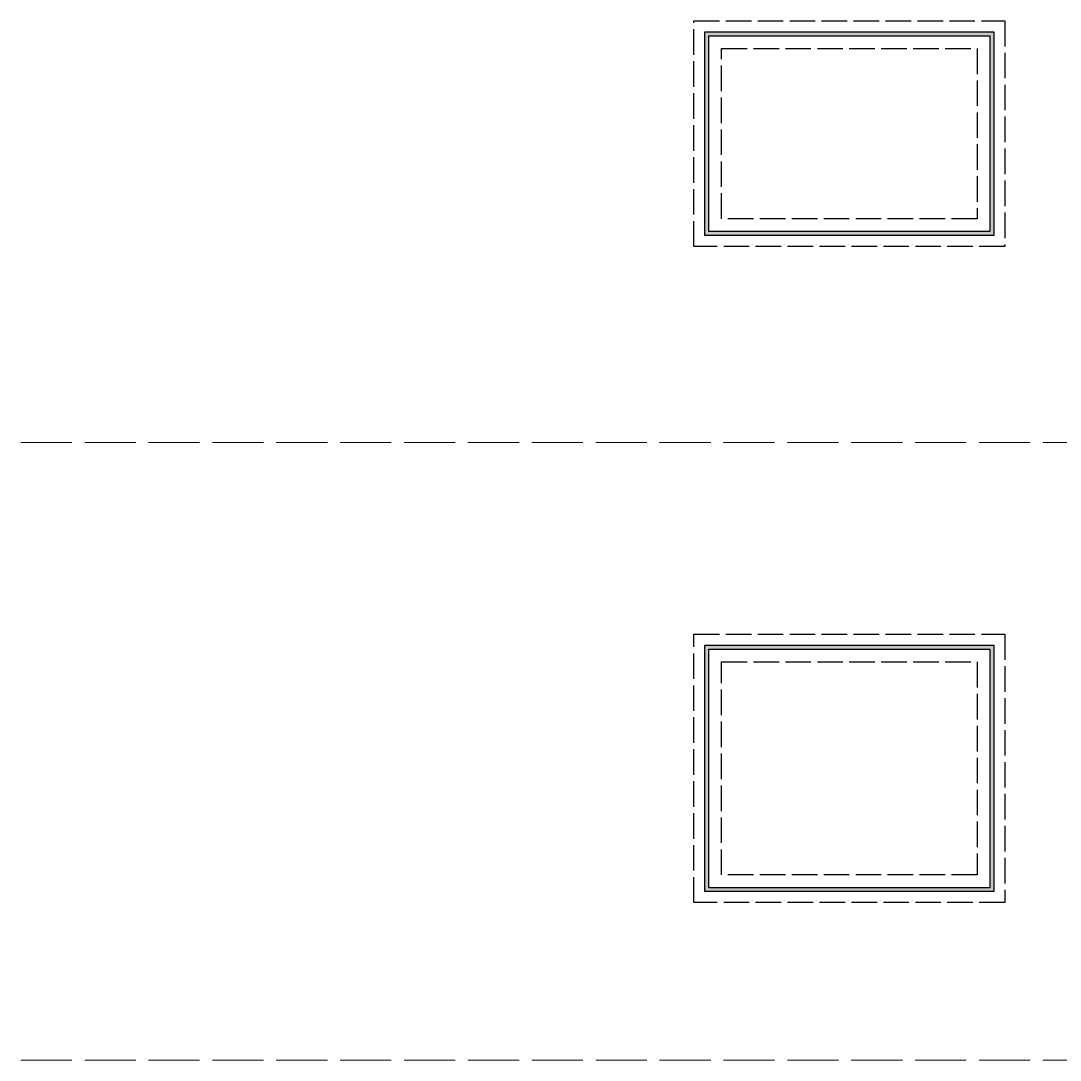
# Model space of a CAD drawing. Extents: x -8520 to 1950, y -2159 to 466.
# Drawn here: x 148.7 to 392.7, y -277.7 to -33.7 of the extents above; entities that cross this region are included whole.
import ezdxf

# ---------------------------------------------------------------- set-up
doc = ezdxf.new("R2010")
doc.units = 0
doc.header["$MEASUREMENT"] = 0
doc.linetypes.add('ACAD_ISO02W100', pattern=[15, 12, -3])
doc.layers.add('一、4.基本-隱藏', color=9, linetype='ACAD_ISO02W100', lineweight=20, plot=False)
doc.layers.add('二、6.繪圖-其他施作項目', color=35, linetype='Continuous', lineweight=30)

msp = doc.modelspace()

# ---------------------------------------------------------------- hatches: boundary and pattern name
at = {"layer": '二、6.繪圖-其他施作項目'}
h = msp.add_hatch(color=256, dxfattribs=at)
h.dxf.hatch_style = 1
h.paths.add_polyline_path([(309.316, -84.09), (377.116, -84.09), (377.116, -36.29), (309.316, -36.29)])
h.paths.add_polyline_path([(310.216, -83.19), (376.216, -83.19), (376.216, -37.19), (310.216, -37.19)], flags=16)
h.paths.add_polyline_path([(313.216, -80.19), (373.216, -80.19), (373.216, -40.19), (313.216, -40.19)], flags=0)
h = msp.add_hatch(color=256, dxfattribs=at)
h.dxf.hatch_style = 1
h.paths.add_polyline_path([(309.316, -238.09), (377.116, -238.09), (377.116, -180.29), (309.316, -180.29)])
h.paths.add_polyline_path([(310.216, -237.19), (376.216, -237.19), (376.216, -181.19), (310.216, -181.19)], flags=16)

# ---------------------------------------------------------------- linework, layer by layer
at = {"layer": '一、4.基本-隱藏'}
for points in [[(148.68, -132.69), (1949.623, -132.69)], [(148.68, -277.69), (1949.623, -277.69)]]:
    msp.add_lwpolyline(points, dxfattribs=at)
at = {"layer": '二、6.繪圖-其他施作項目', "linetype": 'ACAD_ISO02W100', "ltscale": 0.5}
for points in [[(306.716, -33.69), (379.716, -33.69), (379.716, -86.69), (306.716, -86.69)], [(313.216, -40.19), (373.216, -40.19), (373.216, -80.19), (313.216, -80.19)], [(306.716, -177.69), (379.716, -177.69), (379.716, -240.69), (306.716, -240.69)], [(313.216, -184.19), (373.216, -184.19), (373.216, -234.19), (313.216, -234.19)]]:
    msp.add_lwpolyline(points, close=True, dxfattribs=at)
at = {"layer": '二、6.繪圖-其他施作項目'}
for points in [[(309.316, -36.29), (377.116, -36.29), (377.116, -84.09), (309.316, -84.09)], [(310.216, -37.19), (376.216, -37.19), (376.216, -83.19), (310.216, -83.19)], [(309.316, -180.29), (377.116, -180.29), (377.116, -238.09), (309.316, -238.09)], [(310.216, -181.19), (376.216, -181.19), (376.216, -237.19), (310.216, -237.19)]]:
    msp.add_lwpolyline(points, close=True, dxfattribs=at)

doc.saveas('drawing.dxf')
